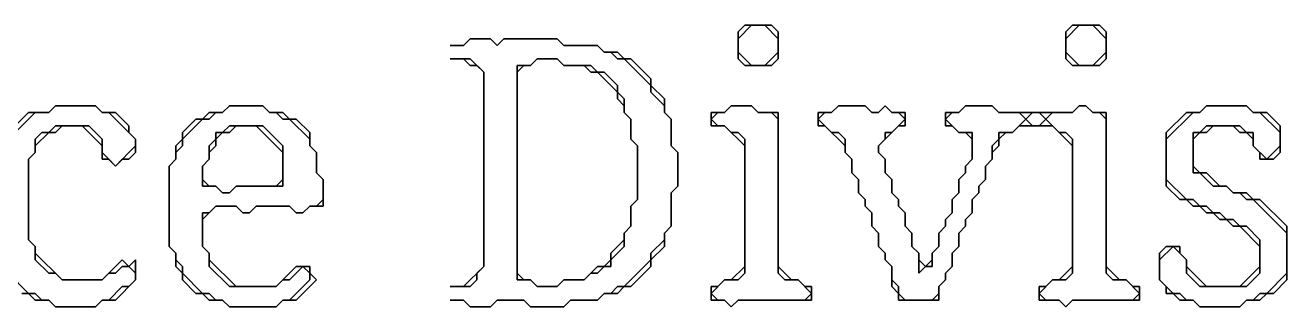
# Model space of a CAD drawing. Header units: millimetres. Extents: x 0 to 11, y 3.2 to 8.5.
# Drawn here: x 7.387 to 9.631, y 3.333 to 3.833 of the extents above; entities that cross this region are included whole.
import ezdxf

# ---------------------------------------------------------------- set-up
doc = ezdxf.new("R2010")
doc.units = ezdxf.units.MM

msp = doc.modelspace()

# ---------------------------------------------------------------- linework, layer by layer
at = {"color": 7, "lineweight": 35}
for p, q in [((8.6548, 3.8095), (8.6786, 3.8333)), ((8.6667, 3.8333), (8.6548, 3.8214)), ((8.6548, 3.8214), (8.6548, 3.7738)), ((8.7143, 3.8333), (8.6667, 3.8333)), ((8.6786, 3.8333), (8.7024, 3.8333)), ((8.7024, 3.8333), (8.7262, 3.8095)), ((8.7262, 3.8214), (8.7143, 3.8333)), ((8.7262, 3.7738), (8.7262, 3.8214)), ((9.2381, 3.8095), (9.2619, 3.8333)), ((9.25, 3.8333), (9.2381, 3.8214)), ((9.2381, 3.8214), (9.2381, 3.7738)), ((9.2976, 3.8333), (9.25, 3.8333)), ((9.2619, 3.8333), (9.2857, 3.8333)), ((9.2857, 3.8333), (9.3095, 3.8095)), ((9.3095, 3.8214), (9.2976, 3.8333)), ((9.3095, 3.7738), (9.3095, 3.8214)), ((8.1667, 3.7976), (8.1429, 3.7976)), ((8.1429, 3.7976), (8.1667, 3.7976)), ((8.1786, 3.8095), (8.1667, 3.7976)), ((8.1667, 3.7976), (8.1786, 3.8095)), ((8.1786, 3.8095), (8.2143, 3.8095)), ((8.2143, 3.8095), (8.1786, 3.8095)), ((8.2143, 3.8095), (8.2262, 3.7976)), ((8.2262, 3.7976), (8.2143, 3.8095)), ((8.2262, 3.7976), (8.2381, 3.8095)), ((8.2381, 3.8095), (8.2262, 3.7976)), ((8.2381, 3.8095), (8.3333, 3.8095)), ((8.3333, 3.8095), (8.2381, 3.8095)), ((8.3333, 3.8095), (8.3452, 3.7976)), ((8.3452, 3.7976), (8.3333, 3.8095)), ((8.3452, 3.7976), (8.4048, 3.7976)), ((8.4048, 3.7976), (8.3452, 3.7976)), ((8.4048, 3.7976), (8.4167, 3.7857)), ((8.4167, 3.7857), (8.4048, 3.7976)), ((8.6548, 3.7857), (8.6548, 3.8095)), ((8.7262, 3.8095), (8.7262, 3.7857)), ((9.2381, 3.7857), (9.2381, 3.8095)), ((9.3095, 3.8095), (9.3095, 3.7857)), ((8.1429, 3.7738), (8.1667, 3.7738)), ((8.1786, 3.7738), (8.1429, 3.7738)), ((8.1667, 3.7738), (8.1786, 3.7619)), ((8.2024, 3.75), (8.1786, 3.7738)), ((8.2857, 3.7619), (8.2976, 3.7738)), ((8.2976, 3.7738), (8.2857, 3.7619)), ((8.2976, 3.7738), (8.3333, 3.7738)), ((8.3333, 3.7738), (8.2976, 3.7738)), ((8.3333, 3.7738), (8.3452, 3.7619)), ((8.3452, 3.7619), (8.3333, 3.7738)), ((8.4167, 3.7857), (8.4286, 3.7857)), ((8.4405, 3.7857), (8.4167, 3.7857)), ((8.4286, 3.7857), (8.4405, 3.7738)), ((8.4524, 3.7738), (8.4405, 3.7857)), ((8.4405, 3.7738), (8.4524, 3.7738)), ((8.4524, 3.7738), (8.5, 3.7262)), ((8.4643, 3.7738), (8.4524, 3.7738)), ((8.5, 3.7381), (8.4643, 3.7738)), ((8.6786, 3.7619), (8.6548, 3.7857)), ((8.6548, 3.7738), (8.6667, 3.7619)), ((8.7262, 3.7857), (8.7024, 3.7619)), ((8.7143, 3.7619), (8.7262, 3.7738)), ((9.2619, 3.7619), (9.2381, 3.7857)), ((9.2381, 3.7738), (9.25, 3.7619)), ((9.3095, 3.7857), (9.2857, 3.7619)), ((9.2976, 3.7619), (9.3095, 3.7738)), ((8.1786, 3.7619), (8.1905, 3.7619)), ((8.1905, 3.7619), (8.2024, 3.75)), ((8.2024, 3.75), (8.2024, 3.4048)), ((8.2024, 3.4048), (8.2024, 3.75)), ((8.2619, 3.75), (8.2738, 3.7619)), ((8.2857, 3.7619), (8.2619, 3.7619)), ((8.2619, 3.7619), (8.2619, 3.381)), ((8.2619, 3.3929), (8.2619, 3.75)), ((8.2738, 3.7619), (8.2857, 3.7619)), ((8.3452, 3.7619), (8.381, 3.7619)), ((8.3929, 3.7619), (8.3452, 3.7619)), ((8.381, 3.7619), (8.3929, 3.75)), ((8.4048, 3.75), (8.3929, 3.7619)), ((8.3929, 3.75), (8.4048, 3.75)), ((8.4048, 3.75), (8.4405, 3.7143)), ((8.4167, 3.75), (8.4048, 3.75)), ((8.4405, 3.7262), (8.4167, 3.75)), ((8.6667, 3.7619), (8.7143, 3.7619)), ((8.7024, 3.7619), (8.6786, 3.7619)), ((9.25, 3.7619), (9.2976, 3.7619)), ((9.2857, 3.7619), (9.2619, 3.7619)), ((8.4405, 3.7143), (8.4405, 3.7262)), ((8.5, 3.7262), (8.5, 3.7381)), ((8.5, 3.7262), (8.5, 3.7143)), ((8.5238, 3.7024), (8.5, 3.7262)), ((8.4405, 3.7143), (8.4405, 3.7024)), ((8.4524, 3.7024), (8.4405, 3.7143)), ((8.5, 3.7143), (8.5238, 3.6905)), ((7.4286, 3.6786), (7.4405, 3.6905)), ((7.4405, 3.6905), (7.4286, 3.6786)), ((7.4405, 3.6905), (7.5119, 3.6905)), ((7.5119, 3.6905), (7.4405, 3.6905)), ((7.5119, 3.6905), (7.5238, 3.6786)), ((7.5238, 3.6786), (7.5119, 3.6905)), ((7.7381, 3.6786), (7.75, 3.6905)), ((7.75, 3.6905), (7.7381, 3.6786)), ((7.75, 3.6905), (7.8095, 3.6905)), ((7.8095, 3.6905), (7.75, 3.6905)), ((7.8095, 3.6905), (7.8214, 3.6786)), ((7.8214, 3.6786), (7.8095, 3.6905)), ((8.4405, 3.7024), (8.4524, 3.6905)), ((8.4524, 3.6786), (8.4524, 3.7024)), ((8.4524, 3.6905), (8.4524, 3.6786)), ((8.5238, 3.6786), (8.5238, 3.7024)), ((8.5238, 3.6905), (8.5238, 3.6786)), ((8.631, 3.6786), (8.6429, 3.6905)), ((8.6429, 3.6905), (8.631, 3.6786)), ((8.6429, 3.6905), (8.6786, 3.6905)), ((8.6786, 3.6905), (8.6429, 3.6905)), ((8.6786, 3.6905), (8.6905, 3.6786)), ((8.6905, 3.6786), (8.6786, 3.6905)), ((8.8214, 3.6786), (8.8333, 3.6905)), ((8.8333, 3.6905), (8.8214, 3.6786)), ((8.8333, 3.6905), (8.881, 3.6905)), ((8.881, 3.6905), (8.8333, 3.6905)), ((8.881, 3.6905), (8.8929, 3.6786)), ((8.8929, 3.6786), (8.881, 3.6905)), ((8.9048, 3.6786), (8.9167, 3.6905)), ((8.9167, 3.6905), (8.9048, 3.6786)), ((8.9167, 3.6905), (8.9286, 3.6786)), ((8.9286, 3.6786), (8.9167, 3.6905)), ((9.0476, 3.6786), (9.0595, 3.6905)), ((9.0595, 3.6905), (9.0476, 3.6786)), ((9.0595, 3.6905), (9.1071, 3.6905)), ((9.1071, 3.6905), (9.0595, 3.6905)), ((9.1071, 3.6905), (9.119, 3.6786)), ((9.119, 3.6786), (9.1071, 3.6905)), ((9.25, 3.6786), (9.2619, 3.6905)), ((9.2619, 3.6905), (9.25, 3.6786)), ((9.2619, 3.6905), (9.2738, 3.6905)), ((9.2738, 3.6905), (9.2619, 3.6905)), ((9.2738, 3.6905), (9.2857, 3.6786)), ((9.2857, 3.6786), (9.2738, 3.6905)), ((9.4762, 3.6786), (9.4881, 3.6905)), ((9.4881, 3.6905), (9.4762, 3.6786)), ((9.4881, 3.6905), (9.5595, 3.6905)), ((9.5595, 3.6905), (9.4881, 3.6905)), ((9.5595, 3.6905), (9.5714, 3.6786)), ((9.5714, 3.6786), (9.5595, 3.6905)), ((7.3571, 3.631), (7.4048, 3.6786)), ((7.3929, 3.6786), (7.3571, 3.6429)), ((7.4286, 3.6786), (7.3929, 3.6786)), ((7.4048, 3.6786), (7.4286, 3.6786)), ((7.5238, 3.6786), (7.5357, 3.6786)), ((7.5476, 3.6786), (7.5238, 3.6786)), ((7.5357, 3.6786), (7.5833, 3.631)), ((7.5714, 3.6548), (7.5476, 3.6786)), ((7.6667, 3.631), (7.7024, 3.6667)), ((7.6905, 3.6667), (7.6667, 3.6429)), ((7.7024, 3.6667), (7.6905, 3.6667)), ((7.7143, 3.6786), (7.7024, 3.6667)), ((7.7024, 3.6667), (7.7143, 3.6667)), ((7.7143, 3.6667), (7.7262, 3.6786)), ((7.7381, 3.6786), (7.7143, 3.6786)), ((7.7262, 3.6786), (7.7381, 3.6786)), ((7.8214, 3.6786), (7.8333, 3.6786)), ((7.8452, 3.6786), (7.8214, 3.6786)), ((7.8333, 3.6786), (7.8452, 3.6667)), ((7.8571, 3.6667), (7.8452, 3.6786)), ((7.8452, 3.6667), (7.8571, 3.6667)), ((7.8571, 3.6667), (7.8929, 3.631)), ((7.869, 3.6667), (7.8571, 3.6667)), ((7.8929, 3.6429), (7.869, 3.6667)), ((8.4524, 3.6786), (8.4643, 3.6667)), ((8.4643, 3.6667), (8.4524, 3.6786)), ((8.4643, 3.6667), (8.4643, 3.631)), ((8.4643, 3.631), (8.4643, 3.6667)), ((8.5238, 3.6786), (8.5357, 3.6667)), ((8.5357, 3.6667), (8.5238, 3.6786)), ((8.5357, 3.6667), (8.5357, 3.619)), ((8.5357, 3.619), (8.5357, 3.6667)), ((8.6071, 3.6667), (8.619, 3.6786)), ((8.631, 3.6786), (8.6071, 3.6786)), ((8.6071, 3.6786), (8.6071, 3.6548)), ((8.619, 3.6548), (8.6071, 3.6667)), ((8.619, 3.6786), (8.631, 3.6786)), ((8.6905, 3.6786), (8.7143, 3.6786)), ((8.7262, 3.6786), (8.6905, 3.6786)), ((8.7143, 3.6786), (8.7262, 3.6667)), ((8.7262, 3.4048), (8.7262, 3.6786)), ((8.7262, 3.6667), (8.7262, 3.3929)), ((8.7976, 3.6667), (8.8095, 3.6786)), ((8.8214, 3.6786), (8.7976, 3.6786)), ((8.7976, 3.6786), (8.7976, 3.6548)), ((8.8214, 3.6429), (8.7976, 3.6667)), ((8.8095, 3.6786), (8.8214, 3.6786)), ((8.8929, 3.6786), (8.9048, 3.6786)), ((8.9048, 3.6786), (8.8929, 3.6786)), ((8.9286, 3.6786), (8.9405, 3.6786)), ((8.9524, 3.6786), (8.9286, 3.6786)), ((8.9524, 3.6667), (8.9286, 3.6429)), ((8.9405, 3.6786), (8.9524, 3.6667)), ((8.9524, 3.6548), (8.9524, 3.6786)), ((9.0238, 3.6667), (9.0357, 3.6786)), ((9.0476, 3.6786), (9.0238, 3.6786)), ((9.0238, 3.6786), (9.0238, 3.6548)), ((9.0476, 3.6429), (9.0238, 3.6667)), ((9.0357, 3.6786), (9.0476, 3.6786)), ((9.119, 3.6786), (9.1548, 3.6786)), ((9.25, 3.6786), (9.119, 3.6786)), ((9.1667, 3.6667), (9.1429, 3.6429)), ((9.1548, 3.6786), (9.1667, 3.6667)), ((9.1667, 3.6667), (9.1786, 3.6786)), ((9.1786, 3.6548), (9.1667, 3.6667)), ((9.1786, 3.6786), (9.1905, 3.6786)), ((9.1905, 3.6786), (9.2024, 3.6667)), ((9.2024, 3.6667), (9.1905, 3.6548)), ((9.2024, 3.6667), (9.2143, 3.6786)), ((9.2262, 3.6429), (9.2024, 3.6667)), ((9.2143, 3.6786), (9.25, 3.6786)), ((9.2857, 3.6786), (9.2976, 3.6786)), ((9.3095, 3.6786), (9.2857, 3.6786)), ((9.2976, 3.6786), (9.3095, 3.6667)), ((9.3095, 3.4048), (9.3095, 3.6786)), ((9.3095, 3.6667), (9.3095, 3.3929)), ((9.4167, 3.631), (9.4643, 3.6786)), ((9.4524, 3.6786), (9.4167, 3.6429)), ((9.4762, 3.6786), (9.4524, 3.6786)), ((9.4643, 3.6786), (9.4762, 3.6786)), ((9.5714, 3.6786), (9.5833, 3.6786)), ((9.5952, 3.6786), (9.5714, 3.6786)), ((9.5833, 3.6786), (9.619, 3.6429)), ((9.619, 3.6548), (9.5952, 3.6786)), ((7.4167, 3.6429), (7.4048, 3.631)), ((7.4048, 3.619), (7.4286, 3.6429)), ((7.4286, 3.6429), (7.4167, 3.6429)), ((7.4405, 3.6548), (7.4286, 3.6429)), ((7.4286, 3.6429), (7.4405, 3.6429)), ((7.5, 3.6548), (7.4405, 3.6548)), ((7.4405, 3.6429), (7.4524, 3.6548)), ((7.4524, 3.6548), (7.4881, 3.6548)), ((7.4881, 3.6548), (7.5238, 3.619)), ((7.5238, 3.631), (7.5, 3.6548)), ((7.5714, 3.6429), (7.5714, 3.6548)), ((7.5833, 3.631), (7.5714, 3.6429)), ((7.6667, 3.6429), (7.6667, 3.631)), ((7.7262, 3.631), (7.7381, 3.6429)), ((7.7381, 3.6429), (7.7262, 3.6429)), ((7.7262, 3.6429), (7.7262, 3.631)), ((7.75, 3.6548), (7.7381, 3.6429)), ((7.7381, 3.6429), (7.75, 3.6429)), ((7.75, 3.6429), (7.7619, 3.6548)), ((7.8095, 3.6548), (7.75, 3.6548)), ((7.7619, 3.6548), (7.7976, 3.6548)), ((7.7976, 3.6548), (7.8452, 3.6071)), ((7.8452, 3.619), (7.8095, 3.6548)), ((7.8929, 3.619), (7.8929, 3.6429)), ((8.6071, 3.6548), (8.631, 3.6548)), ((8.631, 3.6548), (8.619, 3.6548)), ((8.6429, 3.6429), (8.631, 3.6548)), ((8.631, 3.6548), (8.6667, 3.619)), ((8.6548, 3.6429), (8.6429, 3.6429)), ((8.6667, 3.631), (8.6548, 3.6429)), ((8.7976, 3.6548), (8.8095, 3.6548)), ((8.8095, 3.6548), (8.8452, 3.619)), ((8.8333, 3.6429), (8.8214, 3.6429)), ((8.8452, 3.631), (8.8333, 3.6429)), ((8.9048, 3.619), (8.9405, 3.6548)), ((8.9286, 3.6429), (8.9167, 3.6429)), ((8.9167, 3.6429), (8.9167, 3.631)), ((8.9405, 3.6548), (8.9524, 3.6548)), ((9.0238, 3.6548), (9.0357, 3.6548)), ((9.0357, 3.6548), (9.0476, 3.6429)), ((9.0714, 3.6429), (9.0476, 3.6429)), ((9.0476, 3.6429), (9.0595, 3.6429)), ((9.0595, 3.6429), (9.0714, 3.631)), ((9.0714, 3.5952), (9.0714, 3.6429)), ((9.1429, 3.6429), (9.119, 3.6429)), ((9.119, 3.6429), (9.119, 3.631)), ((9.119, 3.631), (9.131, 3.6429)), ((9.131, 3.6429), (9.1429, 3.6429)), ((9.1429, 3.6429), (9.1548, 3.6548)), ((9.1548, 3.6548), (9.2143, 3.6548)), ((9.1905, 3.6548), (9.1786, 3.6548)), ((9.2143, 3.6548), (9.25, 3.619)), ((9.2381, 3.6429), (9.2262, 3.6429)), ((9.25, 3.631), (9.2381, 3.6429)), ((9.4167, 3.6429), (9.4167, 3.5476)), ((9.4762, 3.6429), (9.4643, 3.6429)), ((9.4643, 3.6429), (9.4643, 3.5714)), ((9.4643, 3.631), (9.4762, 3.6429)), ((9.4881, 3.6548), (9.4762, 3.6429)), ((9.4762, 3.6429), (9.4881, 3.6429)), ((9.5476, 3.6548), (9.4881, 3.6548)), ((9.4881, 3.6429), (9.5, 3.6548)), ((9.5, 3.6548), (9.5357, 3.6548)), ((9.5357, 3.6548), (9.5476, 3.6429)), ((9.5595, 3.6429), (9.5476, 3.6548)), ((9.5476, 3.6429), (9.5595, 3.6429)), ((9.5714, 3.6429), (9.5595, 3.6429)), ((9.5595, 3.6429), (9.5714, 3.631)), ((9.5714, 3.619), (9.5714, 3.6429)), ((9.619, 3.6071), (9.619, 3.6548)), ((9.619, 3.6429), (9.619, 3.619)), ((7.4048, 3.631), (7.4048, 3.6071)), ((7.4048, 3.6071), (7.4048, 3.619)), ((7.5238, 3.6071), (7.5238, 3.631)), ((7.5238, 3.619), (7.5238, 3.5952)), ((7.5833, 3.619), (7.5476, 3.5833)), ((7.5833, 3.631), (7.5833, 3.619)), ((7.5833, 3.6071), (7.5833, 3.631)), ((7.6667, 3.631), (7.6548, 3.619)), ((7.6548, 3.6071), (7.6667, 3.619)), ((7.6548, 3.619), (7.6548, 3.5952)), ((7.6667, 3.619), (7.6667, 3.631)), ((7.7262, 3.631), (7.7143, 3.619)), ((7.7143, 3.6071), (7.7262, 3.619)), ((7.7143, 3.619), (7.7143, 3.5952)), ((7.7262, 3.619), (7.7262, 3.631)), ((7.8452, 3.5476), (7.8452, 3.619)), ((7.8929, 3.631), (7.8929, 3.619)), ((7.8929, 3.619), (7.9048, 3.6071)), ((7.9048, 3.6071), (7.8929, 3.619)), ((8.4643, 3.631), (8.4762, 3.619)), ((8.4762, 3.619), (8.4643, 3.631)), ((8.4762, 3.619), (8.4762, 3.5238)), ((8.4762, 3.5238), (8.4762, 3.619)), ((8.5357, 3.619), (8.5476, 3.6071)), ((8.5476, 3.6071), (8.5357, 3.619)), ((8.6667, 3.3929), (8.6667, 3.631)), ((8.6667, 3.619), (8.6667, 3.4048)), ((8.8452, 3.6071), (8.8452, 3.631)), ((8.8452, 3.619), (8.8452, 3.6071)), ((8.9167, 3.631), (8.9048, 3.619)), ((8.9048, 3.619), (8.9048, 3.6071)), ((8.9048, 3.6071), (8.9048, 3.619)), ((9.0714, 3.631), (9.0714, 3.5952)), ((9.119, 3.631), (9.1071, 3.619)), ((9.1071, 3.619), (9.1071, 3.5952)), ((9.1071, 3.6071), (9.119, 3.619)), ((9.119, 3.619), (9.119, 3.631)), ((9.25, 3.3929), (9.25, 3.631)), ((9.25, 3.619), (9.25, 3.4048)), ((9.4167, 3.5595), (9.4167, 3.631)), ((9.4643, 3.5833), (9.4643, 3.631)), ((9.5714, 3.631), (9.5714, 3.619)), ((9.5952, 3.5952), (9.5714, 3.619)), ((9.5714, 3.619), (9.5833, 3.6071)), ((9.619, 3.619), (9.5952, 3.5952)), ((7.4048, 3.6071), (7.3929, 3.5952)), ((7.3929, 3.5952), (7.4048, 3.6071)), ((7.3929, 3.5952), (7.3929, 3.4524)), ((7.3929, 3.4524), (7.3929, 3.5952)), ((7.5476, 3.5833), (7.5238, 3.6071)), ((7.5238, 3.5952), (7.5357, 3.5952)), ((7.5357, 3.5952), (7.5476, 3.5833)), ((7.5476, 3.5833), (7.5595, 3.5952)), ((7.5595, 3.5952), (7.5714, 3.5952)), ((7.5714, 3.5952), (7.5833, 3.6071)), ((7.6429, 3.5833), (7.6548, 3.5952)), ((7.6548, 3.5952), (7.6429, 3.5833)), ((7.6548, 3.5952), (7.6548, 3.6071)), ((7.7024, 3.5833), (7.7143, 3.5952)), ((7.7143, 3.5952), (7.7024, 3.5833)), ((7.7143, 3.5952), (7.7143, 3.6071)), ((7.8452, 3.6071), (7.8452, 3.5595)), ((7.9048, 3.6071), (7.9048, 3.5714)), ((7.9048, 3.5714), (7.9048, 3.6071)), ((8.5476, 3.6071), (8.5476, 3.5476)), ((8.5476, 3.5476), (8.5476, 3.6071)), ((8.8571, 3.5952), (8.8452, 3.6071)), ((8.8452, 3.6071), (8.8571, 3.5952)), ((8.8571, 3.5714), (8.8571, 3.5952)), ((8.8571, 3.5952), (8.8571, 3.5714)), ((8.9048, 3.6071), (8.9167, 3.5952)), ((8.9167, 3.5952), (8.9048, 3.6071)), ((8.9167, 3.5952), (8.9167, 3.5714)), ((8.9167, 3.5714), (8.9167, 3.5952)), ((9.0595, 3.5833), (9.0714, 3.5952)), ((9.0714, 3.5952), (9.0595, 3.5833)), ((9.1071, 3.5952), (9.0952, 3.5833)), ((9.0952, 3.5833), (9.1071, 3.5952)), ((9.1071, 3.5952), (9.1071, 3.6071)), ((9.5833, 3.6071), (9.5833, 3.5952)), ((9.5833, 3.5952), (9.6071, 3.5952)), ((9.6071, 3.5952), (9.619, 3.6071)), ((7.6429, 3.4405), (7.6429, 3.5833)), ((7.6429, 3.5833), (7.6429, 3.4405)), ((7.7024, 3.5595), (7.7024, 3.5833)), ((7.7024, 3.5833), (7.7024, 3.5476)), ((7.9048, 3.5714), (7.9167, 3.5595)), ((7.9167, 3.5595), (7.9048, 3.5714)), ((8.869, 3.5595), (8.8571, 3.5714)), ((8.8571, 3.5714), (8.869, 3.5595)), ((8.9167, 3.5714), (8.9286, 3.5595)), ((8.9286, 3.5595), (8.9167, 3.5714)), ((9.0476, 3.5595), (9.0595, 3.5714)), ((9.0595, 3.5714), (9.0476, 3.5595)), ((9.0595, 3.5714), (9.0595, 3.5833)), ((9.0595, 3.5833), (9.0595, 3.5714)), ((9.0952, 3.5833), (9.0952, 3.5595)), ((9.0952, 3.5595), (9.0952, 3.5833)), ((9.4762, 3.5714), (9.4643, 3.5833)), ((9.4643, 3.5714), (9.4762, 3.5714)), ((9.4762, 3.5714), (9.5, 3.5476)), ((9.4881, 3.5714), (9.4762, 3.5714)), ((9.5119, 3.5476), (9.4881, 3.5714)), ((7.7143, 3.5476), (7.7024, 3.5595)), ((7.7024, 3.5476), (7.7262, 3.5476)), ((7.7262, 3.5476), (7.7143, 3.5476)), ((7.7381, 3.5357), (7.7262, 3.5476)), ((7.7262, 3.5476), (7.7381, 3.5357)), ((7.7619, 3.5476), (7.75, 3.5357)), ((7.75, 3.5357), (7.7619, 3.5476)), ((7.8333, 3.5476), (7.7619, 3.5476)), ((7.7619, 3.5476), (7.8452, 3.5476)), ((7.8452, 3.5595), (7.8333, 3.5476)), ((7.9167, 3.5595), (7.9167, 3.5238)), ((7.9167, 3.5119), (7.9167, 3.5595)), ((8.5476, 3.5476), (8.5357, 3.5357)), ((8.5357, 3.5357), (8.5476, 3.5476)), ((8.869, 3.5357), (8.869, 3.5595)), ((8.869, 3.5595), (8.869, 3.5357)), ((8.9286, 3.5595), (8.9286, 3.5357)), ((8.9286, 3.5357), (8.9286, 3.5595)), ((9.0476, 3.5357), (9.0476, 3.5595)), ((9.0476, 3.5595), (9.0476, 3.5357)), ((9.0952, 3.5595), (9.0833, 3.5476)), ((9.0833, 3.5476), (9.0952, 3.5595)), ((9.0833, 3.5476), (9.0833, 3.5357)), ((9.0833, 3.5357), (9.0833, 3.5476)), ((9.4524, 3.5238), (9.4167, 3.5595)), ((9.4167, 3.5476), (9.4405, 3.5238)), ((9.5, 3.5476), (9.5238, 3.5476)), ((9.5238, 3.5476), (9.5119, 3.5476)), ((9.5238, 3.5476), (9.5357, 3.5357)), ((9.5357, 3.5357), (9.5238, 3.5476)), ((7.75, 3.5357), (7.7381, 3.5357)), ((7.7381, 3.5357), (7.75, 3.5357)), ((7.9167, 3.5238), (7.9048, 3.5119)), ((8.4762, 3.5238), (8.4643, 3.5119)), ((8.4643, 3.5119), (8.4762, 3.5238)), ((8.5357, 3.5357), (8.5357, 3.4762)), ((8.5357, 3.4762), (8.5357, 3.5357)), ((8.881, 3.5238), (8.869, 3.5357)), ((8.869, 3.5357), (8.881, 3.5238)), ((8.881, 3.5119), (8.881, 3.5238)), ((8.881, 3.5238), (8.881, 3.5119)), ((8.9286, 3.5357), (8.9405, 3.5238)), ((8.9405, 3.5238), (8.9286, 3.5357)), ((8.9405, 3.5238), (8.9405, 3.5119)), ((8.9405, 3.5119), (8.9405, 3.5238)), ((9.0357, 3.5238), (9.0476, 3.5357)), ((9.0476, 3.5357), (9.0357, 3.5238)), ((9.0357, 3.5), (9.0357, 3.5238)), ((9.0357, 3.5238), (9.0357, 3.5)), ((9.0833, 3.5357), (9.0714, 3.5238)), ((9.0714, 3.5238), (9.0833, 3.5357)), ((9.0714, 3.5238), (9.0714, 3.5)), ((9.0714, 3.5), (9.0714, 3.5238)), ((9.4405, 3.5238), (9.4524, 3.5238)), ((9.4643, 3.5238), (9.4524, 3.5238)), ((9.4524, 3.5238), (9.4643, 3.5119)), ((9.4762, 3.5119), (9.4643, 3.5238)), ((9.5357, 3.5357), (9.5476, 3.5357)), ((9.5595, 3.5357), (9.5357, 3.5357)), ((9.5476, 3.5357), (9.5595, 3.5238)), ((9.5714, 3.5238), (9.5595, 3.5357)), ((9.5595, 3.5238), (9.5714, 3.5238)), ((9.5714, 3.5238), (9.631, 3.4643)), ((9.5833, 3.5238), (9.5714, 3.5238)), ((9.631, 3.4762), (9.5833, 3.5238)), ((7.7024, 3.4881), (7.7262, 3.5119)), ((7.7262, 3.5119), (7.7143, 3.5)), ((7.7619, 3.5119), (7.7262, 3.5119)), ((7.7262, 3.5119), (7.7619, 3.5119)), ((7.7738, 3.5), (7.7619, 3.5119)), ((7.7619, 3.5119), (7.7738, 3.5)), ((7.7976, 3.5119), (7.7857, 3.5)), ((7.7857, 3.5), (7.7976, 3.5119)), ((7.8571, 3.5119), (7.7976, 3.5119)), ((7.7976, 3.5119), (7.8571, 3.5119)), ((7.869, 3.5), (7.8571, 3.5119)), ((7.8571, 3.5119), (7.869, 3.5)), ((7.8929, 3.5119), (7.881, 3.5)), ((7.881, 3.5), (7.8929, 3.5119)), ((7.9048, 3.5119), (7.8929, 3.5119)), ((7.8929, 3.5119), (7.9167, 3.5119)), ((8.4643, 3.5119), (8.4643, 3.4762)), ((8.4643, 3.4762), (8.4643, 3.5119)), ((8.8929, 3.5), (8.881, 3.5119)), ((8.881, 3.5119), (8.8929, 3.5)), ((8.9405, 3.5119), (8.9524, 3.5)), ((8.9524, 3.5), (8.9405, 3.5119)), ((9.4643, 3.5119), (9.4762, 3.5119)), ((9.4881, 3.5119), (9.4762, 3.5119)), ((9.4762, 3.5119), (9.4881, 3.5)), ((9.5, 3.5), (9.4881, 3.5119)), ((7.7143, 3.5), (7.7024, 3.5)), ((7.7024, 3.5), (7.7024, 3.4405)), ((7.7024, 3.4405), (7.7024, 3.4881)), ((7.7857, 3.5), (7.7738, 3.5)), ((7.7738, 3.5), (7.7857, 3.5)), ((7.881, 3.5), (7.869, 3.5)), ((7.869, 3.5), (7.881, 3.5)), ((8.8929, 3.4762), (8.8929, 3.5)), ((8.8929, 3.5), (8.8929, 3.4762)), ((8.9524, 3.5), (8.9524, 3.4762)), ((8.9524, 3.4762), (8.9524, 3.5)), ((9.0238, 3.4881), (9.0357, 3.5)), ((9.0357, 3.5), (9.0238, 3.4881)), ((9.0238, 3.4762), (9.0238, 3.4881)), ((9.0238, 3.4881), (9.0238, 3.4762)), ((9.0714, 3.5), (9.0595, 3.4881)), ((9.0595, 3.4881), (9.0714, 3.5)), ((9.0595, 3.4881), (9.0595, 3.4762)), ((9.0595, 3.4762), (9.0595, 3.4881)), ((9.4881, 3.5), (9.5, 3.5)), ((9.5119, 3.5), (9.5, 3.5)), ((9.5, 3.5), (9.5119, 3.4881)), ((9.5238, 3.4881), (9.5119, 3.5)), ((9.5119, 3.4881), (9.5238, 3.4881)), ((9.5357, 3.4881), (9.5238, 3.4881)), ((9.5238, 3.4881), (9.5357, 3.4762)), ((9.5476, 3.4762), (9.5357, 3.4881)), ((8.4643, 3.4762), (8.4524, 3.4643)), ((8.4524, 3.4643), (8.4643, 3.4762)), ((8.4524, 3.4643), (8.4524, 3.4524)), ((8.4524, 3.4405), (8.4524, 3.4643)), ((8.5357, 3.4762), (8.5238, 3.4643)), ((8.5238, 3.4643), (8.5357, 3.4762)), ((8.5238, 3.4643), (8.5238, 3.4524)), ((8.5238, 3.4405), (8.5238, 3.4643)), ((8.9048, 3.4643), (8.8929, 3.4762)), ((8.8929, 3.4762), (8.9048, 3.4643)), ((8.9048, 3.4405), (8.9048, 3.4643)), ((8.9048, 3.4643), (8.9048, 3.4405)), ((8.9524, 3.4762), (8.9643, 3.4643)), ((8.9643, 3.4643), (8.9524, 3.4762)), ((8.9643, 3.4643), (8.9643, 3.4405)), ((8.9643, 3.4405), (8.9643, 3.4643)), ((9.0119, 3.4643), (9.0238, 3.4762)), ((9.0238, 3.4762), (9.0119, 3.4643)), ((9.0119, 3.4405), (9.0119, 3.4643)), ((9.0119, 3.4643), (9.0119, 3.4405)), ((9.0595, 3.4762), (9.0476, 3.4643)), ((9.0476, 3.4643), (9.0595, 3.4762)), ((9.0476, 3.4643), (9.0476, 3.4405)), ((9.0476, 3.4405), (9.0476, 3.4643)), ((9.5357, 3.4762), (9.5476, 3.4762)), ((9.5595, 3.4762), (9.5476, 3.4762)), ((9.5476, 3.4762), (9.5833, 3.4405)), ((9.5833, 3.4524), (9.5595, 3.4762)), ((9.631, 3.381), (9.631, 3.4762)), ((9.631, 3.4643), (9.631, 3.3929)), ((7.3929, 3.4524), (7.4048, 3.4405)), ((7.4048, 3.4405), (7.3929, 3.4524)), ((7.4048, 3.4405), (7.4048, 3.4167)), ((7.4048, 3.4286), (7.4048, 3.4405)), ((7.6548, 3.4286), (7.6429, 3.4405)), ((7.6429, 3.4405), (7.6548, 3.4286)), ((7.7024, 3.4405), (7.7143, 3.4286)), ((7.7143, 3.4286), (7.7024, 3.4405)), ((8.4524, 3.4524), (8.4286, 3.4286)), ((8.4286, 3.4167), (8.4524, 3.4405)), ((8.5238, 3.4524), (8.5, 3.4286)), ((8.5, 3.4167), (8.5238, 3.4405)), ((8.9167, 3.4286), (8.9048, 3.4405)), ((8.9048, 3.4405), (8.9167, 3.4286)), ((8.9643, 3.4405), (8.9762, 3.4286)), ((8.9762, 3.4286), (8.9643, 3.4405)), ((9, 3.4286), (9.0119, 3.4405)), ((9.0119, 3.4405), (9, 3.4286)), ((9.0476, 3.4405), (9.0357, 3.4286)), ((9.0357, 3.4286), (9.0476, 3.4405)), ((9.4048, 3.4167), (9.4286, 3.4405)), ((9.4167, 3.4405), (9.4048, 3.4286)), ((9.4405, 3.4405), (9.4167, 3.4405)), ((9.4286, 3.4405), (9.4524, 3.4167)), ((9.4405, 3.4286), (9.4405, 3.4405)), ((9.5833, 3.3929), (9.5833, 3.4524)), ((9.5833, 3.4405), (9.5833, 3.4048)), ((7.4524, 3.381), (7.4048, 3.4286)), ((7.4048, 3.4167), (7.4286, 3.3929)), ((7.5595, 3.4167), (7.5238, 3.381)), ((7.5714, 3.4048), (7.5595, 3.4167)), ((7.5833, 3.4167), (7.5714, 3.4048)), ((7.5833, 3.381), (7.5833, 3.4167)), ((7.6548, 3.4167), (7.6548, 3.4286)), ((7.6548, 3.4286), (7.6548, 3.4048)), ((7.6667, 3.4048), (7.6548, 3.4167)), ((7.7143, 3.4286), (7.7143, 3.4048)), ((7.7143, 3.4167), (7.7143, 3.4286)), ((7.7619, 3.369), (7.7143, 3.4167)), ((8.4286, 3.4167), (8.4167, 3.4048)), ((8.4286, 3.4286), (8.4286, 3.4167)), ((8.4286, 3.4048), (8.4286, 3.4167)), ((8.5, 3.4167), (8.4524, 3.369)), ((8.5, 3.4286), (8.5, 3.4167)), ((8.5, 3.4048), (8.5, 3.4167)), ((8.9167, 3.4167), (8.9167, 3.4286)), ((8.9167, 3.4286), (8.9167, 3.4167)), ((8.9286, 3.4048), (8.9167, 3.4167)), ((8.9167, 3.4167), (8.9286, 3.4048)), ((8.9762, 3.4286), (8.9762, 3.3929)), ((8.9762, 3.4167), (8.9762, 3.4286)), ((8.9881, 3.4048), (8.9762, 3.4167)), ((9, 3.4167), (8.9881, 3.4048)), ((9, 3.4048), (9, 3.4286)), ((9, 3.4286), (9, 3.4167)), ((9.0357, 3.4286), (9.0357, 3.4048)), ((9.0357, 3.4048), (9.0357, 3.4286)), ((9.4048, 3.4286), (9.4048, 3.381)), ((9.4048, 3.381), (9.4048, 3.4167)), ((9.4524, 3.4167), (9.4405, 3.4286)), ((9.4524, 3.4167), (9.4524, 3.3929)), ((9.4524, 3.4048), (9.4524, 3.4167)), ((7.3929, 3.3571), (7.3571, 3.3929)), ((7.4286, 3.3929), (7.4405, 3.3929)), ((7.4405, 3.3929), (7.4524, 3.381)), ((7.5238, 3.381), (7.5357, 3.3929)), ((7.5357, 3.3929), (7.5476, 3.3929)), ((7.5476, 3.3929), (7.5595, 3.4048)), ((7.5595, 3.4048), (7.5714, 3.4048)), ((7.5714, 3.4048), (7.5833, 3.3929)), ((7.5833, 3.3929), (7.5833, 3.381)), ((7.6548, 3.4048), (7.6667, 3.3929)), ((7.6667, 3.3929), (7.6667, 3.4048)), ((7.7024, 3.3571), (7.6667, 3.3929)), ((7.6667, 3.3929), (7.6667, 3.381)), ((7.7143, 3.4048), (7.75, 3.369)), ((7.869, 3.4048), (7.8333, 3.369)), ((7.8571, 3.381), (7.881, 3.4048)), ((7.8929, 3.4048), (7.869, 3.4048)), ((7.881, 3.4048), (7.8929, 3.3929)), ((7.8929, 3.3929), (7.8929, 3.4048)), ((7.8929, 3.3929), (7.8929, 3.381)), ((7.9048, 3.381), (7.8929, 3.3929)), ((8.2024, 3.4048), (8.1667, 3.369)), ((8.1905, 3.3929), (8.2024, 3.4048)), ((8.1905, 3.381), (8.1905, 3.3929)), ((8.2738, 3.381), (8.2619, 3.3929)), ((8.4048, 3.4048), (8.381, 3.381)), ((8.381, 3.381), (8.3929, 3.3929)), ((8.3929, 3.3929), (8.4048, 3.3929)), ((8.4167, 3.4048), (8.4048, 3.4048)), ((8.4048, 3.3929), (8.4167, 3.4048)), ((8.4167, 3.4048), (8.4286, 3.4048)), ((8.4643, 3.369), (8.5, 3.4048)), ((8.6667, 3.4048), (8.6429, 3.381)), ((8.6548, 3.381), (8.6667, 3.3929)), ((8.75, 3.381), (8.7262, 3.4048)), ((8.7262, 3.3929), (8.7381, 3.381)), ((8.9286, 3.381), (8.9286, 3.4048)), ((8.9286, 3.4048), (8.9286, 3.369)), ((8.9762, 3.3929), (8.9881, 3.4048)), ((8.9881, 3.4048), (9, 3.4048)), ((9.0357, 3.4048), (9.0238, 3.3929)), ((9.0238, 3.3929), (9.0357, 3.4048)), ((9.0238, 3.3929), (9.0238, 3.381)), ((9.0238, 3.381), (9.0238, 3.3929)), ((9.25, 3.4048), (9.2262, 3.381)), ((9.2381, 3.381), (9.25, 3.3929)), ((9.3333, 3.381), (9.3095, 3.4048)), ((9.3095, 3.3929), (9.3214, 3.381)), ((9.4881, 3.369), (9.4524, 3.4048)), ((9.4524, 3.3929), (9.4762, 3.369)), ((9.5833, 3.4048), (9.5476, 3.369)), ((9.5595, 3.369), (9.5833, 3.3929)), ((9.631, 3.3929), (9.5952, 3.3571)), ((7.4524, 3.381), (7.5238, 3.381)), ((7.5238, 3.381), (7.4524, 3.381)), ((7.5595, 3.369), (7.5357, 3.3452)), ((7.5476, 3.3452), (7.5833, 3.381)), ((7.5714, 3.369), (7.5595, 3.369)), ((7.5833, 3.381), (7.5714, 3.369)), ((7.6667, 3.381), (7.6905, 3.3571)), ((7.75, 3.369), (7.8333, 3.369)), ((7.8333, 3.369), (7.7619, 3.369)), ((7.8333, 3.369), (7.8452, 3.381)), ((7.8452, 3.381), (7.8571, 3.381)), ((7.8929, 3.381), (7.8571, 3.3452)), ((7.869, 3.3452), (7.9048, 3.381)), ((8.1667, 3.369), (8.1429, 3.369)), ((8.1429, 3.369), (8.1786, 3.369)), ((8.1786, 3.369), (8.1905, 3.381)), ((8.2619, 3.381), (8.2857, 3.381)), ((8.2857, 3.381), (8.2738, 3.381)), ((8.2976, 3.369), (8.2857, 3.381)), ((8.2857, 3.381), (8.2976, 3.369)), ((8.3333, 3.369), (8.2976, 3.369)), ((8.2976, 3.369), (8.3333, 3.369)), ((8.3452, 3.381), (8.3333, 3.369)), ((8.3333, 3.369), (8.3452, 3.381)), ((8.381, 3.381), (8.3452, 3.381)), ((8.3452, 3.381), (8.381, 3.381)), ((8.4405, 3.369), (8.4286, 3.3571)), ((8.4524, 3.369), (8.4405, 3.369)), ((8.4405, 3.3571), (8.4524, 3.369)), ((8.4524, 3.369), (8.4643, 3.369)), ((8.6071, 3.3571), (8.631, 3.381)), ((8.619, 3.369), (8.6071, 3.369)), ((8.6071, 3.369), (8.6071, 3.3452)), ((8.631, 3.381), (8.619, 3.369)), ((8.631, 3.381), (8.6548, 3.381)), ((8.6429, 3.381), (8.631, 3.381)), ((8.7381, 3.381), (8.7619, 3.381)), ((8.7619, 3.381), (8.75, 3.381)), ((8.7619, 3.381), (8.7857, 3.3571)), ((8.7738, 3.369), (8.7619, 3.381)), ((8.7857, 3.369), (8.7738, 3.369)), ((8.7857, 3.3452), (8.7857, 3.369)), ((8.9405, 3.369), (8.9286, 3.381)), ((8.9286, 3.369), (8.9405, 3.3571)), ((8.9405, 3.3571), (8.9405, 3.369)), ((9.0238, 3.381), (9.0119, 3.369)), ((9.0119, 3.369), (9.0238, 3.381)), ((9.0119, 3.369), (9.0119, 3.3571)), ((9.0119, 3.3452), (9.0119, 3.369)), ((9.1905, 3.3571), (9.2143, 3.381)), ((9.2024, 3.369), (9.1905, 3.369)), ((9.1905, 3.369), (9.1905, 3.3452)), ((9.2143, 3.381), (9.2024, 3.369)), ((9.2143, 3.381), (9.2381, 3.381)), ((9.2262, 3.381), (9.2143, 3.381)), ((9.3214, 3.381), (9.3452, 3.381)), ((9.3452, 3.381), (9.3333, 3.381)), ((9.3452, 3.381), (9.369, 3.3571)), ((9.3571, 3.369), (9.3452, 3.381)), ((9.369, 3.369), (9.3571, 3.369)), ((9.369, 3.3452), (9.369, 3.369)), ((9.4286, 3.3571), (9.4048, 3.381)), ((9.4048, 3.381), (9.4167, 3.369)), ((9.4167, 3.369), (9.4167, 3.3571)), ((9.4762, 3.369), (9.5595, 3.369)), ((9.5476, 3.369), (9.4881, 3.369)), ((9.6071, 3.3571), (9.631, 3.381)), ((7.381, 3.3571), (7.3929, 3.3571)), ((7.4048, 3.3571), (7.3929, 3.3571)), ((7.3929, 3.3571), (7.4048, 3.3452)), ((7.4167, 3.3452), (7.4048, 3.3571)), ((7.4048, 3.3452), (7.4286, 3.3452)), ((7.4286, 3.3452), (7.4167, 3.3452)), ((7.4405, 3.3333), (7.4286, 3.3452)), ((7.4286, 3.3452), (7.4405, 3.3333)), ((7.5238, 3.3452), (7.5119, 3.3333)), ((7.5119, 3.3333), (7.5238, 3.3452)), ((7.5357, 3.3452), (7.5238, 3.3452)), ((7.5238, 3.3452), (7.5476, 3.3452)), ((7.6905, 3.3571), (7.7024, 3.3571)), ((7.7143, 3.3571), (7.7024, 3.3571)), ((7.7024, 3.3571), (7.7143, 3.3452)), ((7.7262, 3.3452), (7.7143, 3.3571)), ((7.7143, 3.3452), (7.7381, 3.3452)), ((7.7381, 3.3452), (7.7262, 3.3452)), ((7.75, 3.3333), (7.7381, 3.3452)), ((7.7381, 3.3452), (7.75, 3.3333)), ((7.8452, 3.3452), (7.8333, 3.3333)), ((7.8333, 3.3333), (7.8452, 3.3452)), ((7.8571, 3.3452), (7.8452, 3.3452)), ((7.8452, 3.3452), (7.869, 3.3452)), ((8.1667, 3.3452), (8.1429, 3.3452)), ((8.1429, 3.3452), (8.1667, 3.3452)), ((8.1786, 3.3333), (8.1667, 3.3452)), ((8.1667, 3.3452), (8.1786, 3.3333)), ((8.2262, 3.3452), (8.2143, 3.3333)), ((8.2143, 3.3333), (8.2262, 3.3452)), ((8.2738, 3.3452), (8.2262, 3.3452)), ((8.2262, 3.3452), (8.2738, 3.3452)), ((8.2857, 3.3333), (8.2738, 3.3452)), ((8.2738, 3.3452), (8.2857, 3.3333)), ((8.3571, 3.3452), (8.3452, 3.3333)), ((8.3452, 3.3333), (8.3571, 3.3452)), ((8.4048, 3.3452), (8.3571, 3.3452)), ((8.3571, 3.3452), (8.4048, 3.3452)), ((8.4167, 3.3571), (8.4048, 3.3452)), ((8.4048, 3.3452), (8.4167, 3.3571)), ((8.4286, 3.3571), (8.4167, 3.3571)), ((8.4167, 3.3571), (8.4405, 3.3571)), ((8.619, 3.3452), (8.6071, 3.3571)), ((8.6071, 3.3452), (8.631, 3.3452)), ((8.631, 3.3452), (8.619, 3.3452)), ((8.6429, 3.3333), (8.631, 3.3452)), ((8.631, 3.3452), (8.6429, 3.3333)), ((8.6548, 3.3452), (8.6429, 3.3333)), ((8.6429, 3.3333), (8.6548, 3.3452)), ((8.7738, 3.3452), (8.6548, 3.3452)), ((8.6548, 3.3452), (8.7857, 3.3452)), ((8.7857, 3.3571), (8.7738, 3.3452)), ((8.9524, 3.3452), (8.9405, 3.3571)), ((8.9405, 3.3571), (8.9405, 3.3452)), ((8.9405, 3.3452), (9.0119, 3.3452)), ((9, 3.3452), (8.9524, 3.3452)), ((9.0119, 3.3571), (9, 3.3452)), ((9.2024, 3.3452), (9.1905, 3.3571)), ((9.1905, 3.3452), (9.2262, 3.3452)), ((9.2262, 3.3452), (9.2024, 3.3452)), ((9.2381, 3.3333), (9.2262, 3.3452)), ((9.2262, 3.3452), (9.2381, 3.3333)), ((9.25, 3.3452), (9.2381, 3.3333)), ((9.2381, 3.3333), (9.25, 3.3452)), ((9.3571, 3.3452), (9.25, 3.3452)), ((9.25, 3.3452), (9.369, 3.3452)), ((9.369, 3.3571), (9.3571, 3.3452)), ((9.4167, 3.3571), (9.4286, 3.3571)), ((9.4405, 3.3571), (9.4286, 3.3571)), ((9.4286, 3.3571), (9.4405, 3.3452)), ((9.4524, 3.3452), (9.4405, 3.3571)), ((9.4405, 3.3452), (9.4643, 3.3452)), ((9.4643, 3.3452), (9.4524, 3.3452)), ((9.4762, 3.3333), (9.4643, 3.3452)), ((9.4643, 3.3452), (9.4762, 3.3333)), ((9.5595, 3.3452), (9.5476, 3.3333)), ((9.5476, 3.3333), (9.5595, 3.3452)), ((9.5714, 3.3452), (9.5595, 3.3452)), ((9.5595, 3.3452), (9.5833, 3.3452)), ((9.5833, 3.3571), (9.5714, 3.3452)), ((9.5952, 3.3571), (9.5833, 3.3571)), ((9.5833, 3.3452), (9.5952, 3.3571)), ((9.5952, 3.3571), (9.6071, 3.3571)), ((7.5119, 3.3333), (7.4405, 3.3333)), ((7.4405, 3.3333), (7.5119, 3.3333)), ((7.8333, 3.3333), (7.75, 3.3333)), ((7.75, 3.3333), (7.8333, 3.3333)), ((8.2143, 3.3333), (8.1786, 3.3333)), ((8.1786, 3.3333), (8.2143, 3.3333)), ((8.3452, 3.3333), (8.2857, 3.3333)), ((8.2857, 3.3333), (8.3452, 3.3333)), ((9.5476, 3.3333), (9.4762, 3.3333)), ((9.4762, 3.3333), (9.5476, 3.3333))]:
    msp.add_line(p, q, dxfattribs=at)

doc.saveas('drawing.dxf')
